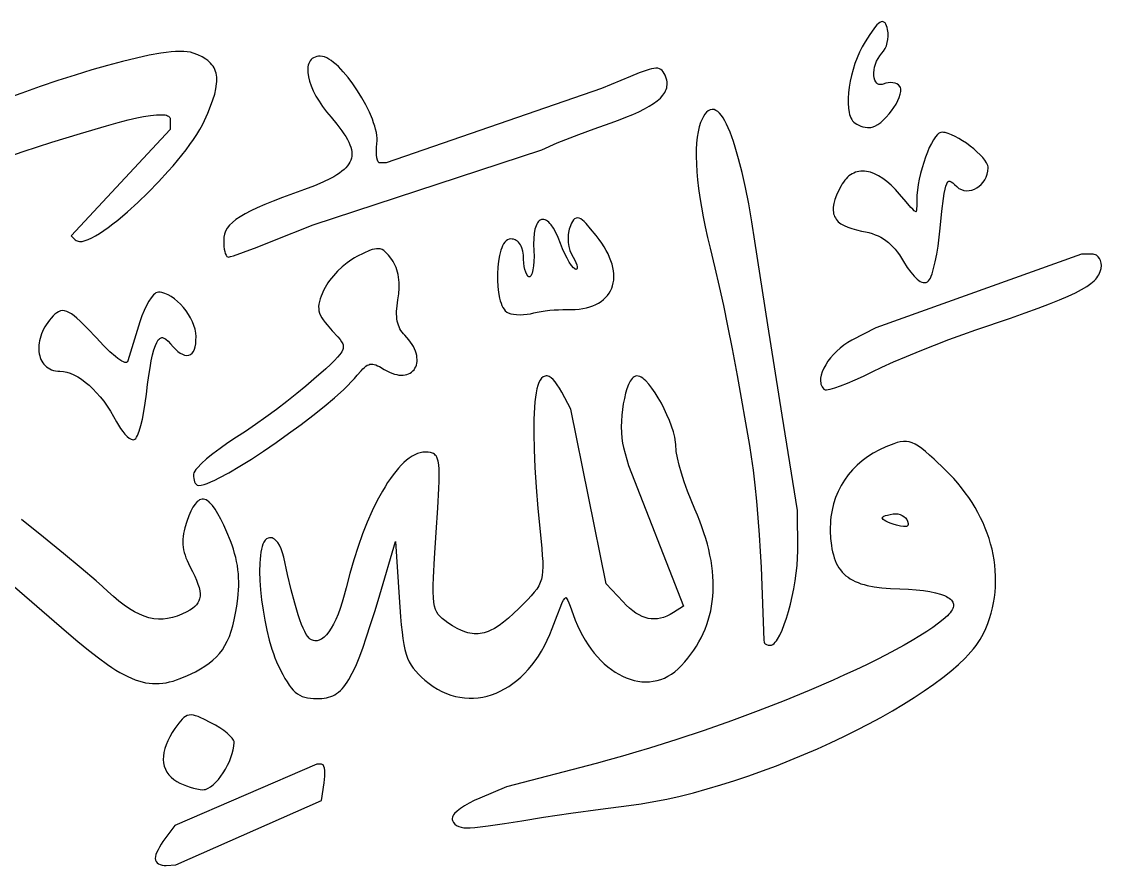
# Model space of a CAD drawing. Extents: x -592 to 638, y 287 to 852.
# Drawn here: x -154.2 to -79.1, y 401.6 to 460.3 of the extents above; entities that cross this region are included whole.
import ezdxf

# ---------------------------------------------------------------- set-up
doc = ezdxf.new("R2010")
doc.units = 0
doc.layers.add('COUCHE_1', color=18, linetype='CONTINUOUS')

msp = doc.modelspace()

# ---------------------------------------------------------------- linework, layer by layer
at = {"layer": 'COUCHE_1'}
for points in [[(-94.557, 460.217), (-94.651, 460.145), (-94.749, 460.049), (-94.855, 459.925), (-94.972, 459.774), (-95.24, 459.388), (-95.566, 458.879), (-95.77, 458.528), (-95.956, 458.154), (-96.125, 457.762), (-96.276, 457.358), (-96.407, 456.947), (-96.519, 456.533), (-96.61, 456.121), (-96.68, 455.715), (-96.728, 455.322), (-96.754, 454.945), (-96.756, 454.59), (-96.733, 454.259), (-96.685, 453.961), (-96.65, 453.822), (-96.609, 453.694), (-96.56, 453.575), (-96.503, 453.466), (-96.437, 453.368), (-96.362, 453.282), (-96.266, 453.201), (-96.15, 453.129), (-96.019, 453.065), (-95.876, 453.009), (-95.725, 452.964), (-95.57, 452.93), (-95.415, 452.908), (-95.261, 452.9), (-95.169, 452.907), (-95.073, 452.928), (-94.884, 453.002), (-94.688, 453.116), (-94.489, 453.262), (-94.291, 453.437), (-94.096, 453.633), (-93.907, 453.847), (-93.729, 454.073), (-93.565, 454.307), (-93.418, 454.542), (-93.293, 454.776), (-93.194, 455.002), (-93.124, 455.217), (-93.089, 455.415), (-93.086, 455.511), (-93.095, 455.601), (-93.117, 455.687), (-93.156, 455.768), (-93.242, 455.867), (-93.357, 455.942), (-93.492, 455.992), (-93.641, 456.021), (-93.801, 456.029), (-93.969, 456.016), (-94.141, 455.982), (-94.308, 455.929), (-94.388, 455.904), (-94.456, 455.891), (-94.517, 455.888), (-94.573, 455.893), (-94.624, 455.906), (-94.671, 455.926), (-94.715, 455.954), (-94.754, 455.988), (-94.83, 456.085), (-94.89, 456.208), (-94.933, 456.357), (-94.959, 456.528), (-94.964, 456.714), (-94.949, 456.911), (-94.913, 457.115), (-94.855, 457.32), (-94.775, 457.522), (-94.674, 457.716), (-94.551, 457.899), (-94.4, 458.071), (-94.282, 458.215), (-94.178, 458.394), (-94.095, 458.594), (-94.032, 458.811), (-93.991, 459.037), (-93.972, 459.268), (-93.978, 459.497), (-94.011, 459.717), (-94.046, 459.864), (-94.085, 459.988), (-94.13, 460.093), (-94.187, 460.18), (-94.263, 460.246), (-94.36, 460.277), (-94.462, 460.264)], [(-133.715, 457.841), (-133.827, 457.807), (-133.928, 457.76), (-134.02, 457.7), (-134.1, 457.628), (-134.168, 457.545), (-134.225, 457.451), (-134.27, 457.349), (-134.303, 457.239), (-134.326, 457.122), (-134.339, 456.998), (-134.341, 456.867), (-134.334, 456.729), (-134.291, 456.44), (-134.212, 456.128), (-134.098, 455.799), (-133.949, 455.455), (-133.766, 455.098), (-133.551, 454.732), (-133.302, 454.361), (-133.023, 453.987), (-132.713, 453.616), (-132.304, 453.131), (-131.962, 452.683), (-131.817, 452.473), (-131.689, 452.27), (-131.577, 452.075), (-131.483, 451.889), (-131.406, 451.709), (-131.347, 451.537), (-131.304, 451.373), (-131.279, 451.215), (-131.27, 451.063), (-131.278, 450.917), (-131.302, 450.775), (-131.343, 450.638), (-131.401, 450.503), (-131.477, 450.371), (-131.57, 450.24), (-131.683, 450.111), (-131.814, 449.984), (-131.964, 449.857), (-132.134, 449.731), (-132.323, 449.606), (-132.532, 449.481), (-132.761, 449.357), (-133.279, 449.107), (-133.876, 448.856), (-134.555, 448.6), (-136.086, 448.034), (-136.741, 447.779), (-137.326, 447.539), (-137.845, 447.313), (-138.302, 447.099), (-138.699, 446.893), (-139.042, 446.693), (-139.333, 446.497), (-139.575, 446.303), (-139.774, 446.107), (-139.93, 445.906), (-140.046, 445.7), (-140.125, 445.486), (-140.169, 445.265), (-140.183, 445.038), (-140.177, 444.822), (-140.163, 444.622), (-140.139, 444.439), (-140.108, 444.277), (-140.069, 444.14), (-140.02, 444.026), (-139.956, 443.942), (-139.901, 443.907), (-139.837, 443.893), (-139.706, 443.921), (-139.49, 443.988), (-138.807, 444.229), (-137.862, 444.584), (-136.755, 445.017), (-133.957, 446.131), (-118.063, 451.361), (-117, 451.829), (-116.382, 452.082), (-115.478, 452.428), (-114.409, 452.821), (-113.298, 453.215), (-112.73, 453.418), (-112.208, 453.617), (-111.733, 453.813), (-111.304, 454.005), (-110.92, 454.196), (-110.579, 454.385), (-110.281, 454.574), (-110.024, 454.764), (-109.809, 454.956), (-109.634, 455.151), (-109.5, 455.35), (-109.447, 455.454), (-109.404, 455.557), (-109.373, 455.662), (-109.351, 455.768), (-109.34, 455.875), (-109.339, 455.983), (-109.349, 456.092), (-109.368, 456.203), (-109.433, 456.419), (-109.489, 456.555), (-109.546, 456.674), (-109.61, 456.779), (-109.684, 456.869), (-109.772, 456.942), (-109.874, 456.995), (-109.99, 457.025), (-110.118, 457.034), (-110.26, 457.023), (-110.418, 456.994), (-110.596, 456.947), (-110.798, 456.883), (-111.281, 456.704), (-111.89, 456.454), (-113.897, 455.614), (-128.889, 450.452), (-129.345, 450.452), (-129.37, 450.456), (-129.389, 450.465), (-129.412, 450.486), (-129.437, 450.518), (-129.49, 450.635), (-129.532, 450.798), (-129.558, 451.003), (-129.566, 451.242), (-129.555, 451.508), (-129.522, 451.799), (-129.507, 451.969), (-129.51, 452.156), (-129.529, 452.355), (-129.564, 452.563), (-129.613, 452.781), (-129.676, 453.007), (-129.752, 453.241), (-129.84, 453.481), (-130.047, 453.972), (-130.293, 454.474), (-130.57, 454.976), (-130.872, 455.469), (-131.192, 455.941), (-131.525, 456.385), (-131.863, 456.788), (-132.034, 456.973), (-132.203, 457.143), (-132.37, 457.299), (-132.536, 457.439), (-132.699, 457.562), (-132.859, 457.666), (-133.015, 457.751), (-133.169, 457.814), (-133.319, 457.854), (-133.462, 457.868), (-133.594, 457.861)], [(-102.526, 416.983), (-102.432, 416.926), (-102.314, 416.891), (-102.176, 416.878), (-102.081, 416.894), (-101.989, 416.938), (-101.902, 417.003), (-101.82, 417.086), (-101.739, 417.187), (-101.659, 417.306), (-101.501, 417.588), (-101.345, 417.929), (-101.192, 418.323), (-101.043, 418.76), (-100.901, 419.235), (-100.768, 419.739), (-100.645, 420.265), (-100.536, 420.806), (-100.441, 421.352), (-100.364, 421.898), (-100.307, 422.435), (-100.271, 422.955), (-100.26, 423.45), (-100.267, 426.257), (-101.332, 432.886), (-102.329, 439.175), (-103.231, 444.997), (-103.447, 446.339), (-103.669, 447.585), (-103.897, 448.732), (-104.13, 449.776), (-104.367, 450.716), (-104.605, 451.547), (-104.725, 451.922), (-104.846, 452.269), (-104.966, 452.588), (-105.086, 452.879), (-105.206, 453.141), (-105.327, 453.374), (-105.447, 453.578), (-105.568, 453.753), (-105.69, 453.899), (-105.815, 454.015), (-105.943, 454.101), (-106.077, 454.154), (-106.215, 454.169), (-106.351, 454.142), (-106.479, 454.077), (-106.599, 453.978), (-106.71, 453.846), (-106.815, 453.683), (-106.915, 453.487), (-107.012, 453.257), (-107.112, 452.951), (-107.192, 452.607), (-107.253, 452.228), (-107.294, 451.815), (-107.316, 451.368), (-107.32, 450.888), (-107.305, 450.376), (-107.271, 449.833), (-107.219, 449.26), (-107.148, 448.659), (-107.059, 448.029), (-106.952, 447.373), (-106.827, 446.691), (-106.684, 445.984), (-106.523, 445.254), (-106.344, 444.501), (-106.016, 443.14), (-105.716, 441.842), (-105.429, 440.525), (-105.138, 439.107), (-104.827, 437.505), (-104.48, 435.639), (-103.612, 430.785), (-103.488, 430.001), (-103.365, 429.07), (-103.244, 428.025), (-103.131, 426.902), (-103.028, 425.735), (-102.938, 424.56), (-102.865, 423.41), (-102.812, 422.321), (-102.607, 417.235), (-102.587, 417.087), (-102.568, 417.035)], [(-87.119, 450.438), (-87.239, 450.623), (-87.394, 450.817), (-87.579, 451.016), (-87.79, 451.218), (-88.021, 451.42), (-88.268, 451.617), (-88.525, 451.806), (-88.787, 451.982), (-89.051, 452.143), (-89.31, 452.284), (-89.56, 452.402), (-89.797, 452.492), (-90.015, 452.549), (-90.12, 452.565), (-90.222, 452.571), (-90.303, 452.56), (-90.384, 452.527), (-90.461, 452.478), (-90.537, 452.414), (-90.68, 452.253), (-90.823, 452.044), (-90.965, 451.792), (-91.106, 451.504), (-91.242, 451.185), (-91.374, 450.839), (-91.497, 450.474), (-91.612, 450.095), (-91.714, 449.708), (-91.803, 449.318), (-91.876, 448.931), (-91.931, 448.554), (-91.965, 448.191), (-91.977, 447.85), (-91.981, 447.434), (-91.987, 447.276), (-92, 447.154), (-92.017, 447.071), (-92.033, 447.038), (-92.076, 447.058), (-92.154, 447.116), (-92.259, 447.213), (-92.388, 447.347), (-92.724, 447.727), (-93.173, 448.258), (-93.469, 448.591), (-93.765, 448.887), (-94.059, 449.145), (-94.35, 449.364), (-94.638, 449.545), (-94.922, 449.687), (-95.2, 449.789), (-95.339, 449.826), (-95.474, 449.852), (-95.608, 449.867), (-95.74, 449.873), (-95.87, 449.868), (-95.998, 449.852), (-96.122, 449.825), (-96.244, 449.788), (-96.362, 449.74), (-96.477, 449.682), (-96.588, 449.613), (-96.695, 449.534), (-96.798, 449.444), (-96.896, 449.344), (-96.99, 449.234), (-97.08, 449.114), (-97.164, 448.985), (-97.244, 448.845), (-97.416, 448.506), (-97.557, 448.19), (-97.666, 447.896), (-97.741, 447.622), (-97.783, 447.367), (-97.789, 447.132), (-97.779, 447.017), (-97.759, 446.909), (-97.729, 446.805), (-97.69, 446.705), (-97.64, 446.61), (-97.582, 446.52), (-97.513, 446.435), (-97.434, 446.353), (-97.254, 446.209), (-97.037, 446.08), (-96.784, 445.967), (-96.496, 445.868), (-96.171, 445.781), (-95.811, 445.705), (-95.554, 445.652), (-95.313, 445.592), (-95.087, 445.524), (-94.873, 445.447), (-94.671, 445.361), (-94.479, 445.265), (-94.297, 445.159), (-94.123, 445.041), (-93.955, 444.91), (-93.794, 444.766), (-93.638, 444.608), (-93.485, 444.435), (-93.335, 444.246), (-93.187, 444.04), (-93.039, 443.817), (-92.89, 443.574), (-92.64, 443.172), (-92.398, 442.831), (-92.168, 442.556), (-92.055, 442.441), (-91.947, 442.343), (-91.841, 442.262), (-91.737, 442.197), (-91.634, 442.15), (-91.531, 442.123), (-91.43, 442.116), (-91.331, 442.133), (-91.24, 442.175), (-91.159, 442.241), (-91.094, 442.323), (-91.034, 442.431), (-90.976, 442.563), (-90.918, 442.72), (-90.804, 443.098), (-90.694, 443.557), (-90.59, 444.083), (-90.494, 444.66), (-90.411, 445.274), (-90.344, 445.911), (-90.23, 447.081), (-90.124, 447.973), (-90.07, 448.319), (-90.015, 448.605), (-89.957, 448.83), (-89.896, 448.996), (-89.833, 449.108), (-89.807, 449.139), (-89.781, 449.16), (-89.758, 449.172), (-89.736, 449.178), (-89.71, 449.178), (-89.68, 449.173), (-89.589, 449.133), (-89.478, 449.057), (-89.347, 448.946), (-89.193, 448.798), (-89.044, 448.674), (-88.876, 448.583), (-88.7, 448.528), (-88.517, 448.506), (-88.333, 448.515), (-88.151, 448.553), (-87.973, 448.618), (-87.802, 448.707), (-87.64, 448.819), (-87.491, 448.951), (-87.357, 449.103), (-87.24, 449.272), (-87.144, 449.457), (-87.071, 449.657), (-87.025, 449.869), (-87.009, 450.092), (-87.017, 450.175), (-87.04, 450.264)], [(-114.669, 445.863), (-114.983, 446.219), (-115.117, 446.355), (-115.238, 446.462), (-115.351, 446.542), (-115.46, 446.595), (-115.57, 446.618), (-115.679, 446.602), (-115.774, 446.55), (-115.853, 446.471), (-115.922, 446.371), (-115.987, 446.25), (-116.116, 445.947), (-116.155, 445.833), (-116.187, 445.71), (-116.225, 445.455), (-116.235, 445.183), (-116.216, 444.905), (-116.171, 444.627), (-116.099, 444.357), (-116.002, 444.103), (-115.882, 443.876), (-115.769, 443.68), (-115.686, 443.503), (-115.632, 443.346), (-115.605, 443.215), (-115.603, 443.115), (-115.609, 443.085), (-115.618, 443.064), (-115.627, 443.052), (-115.637, 443.044), (-115.652, 443.039), (-115.673, 443.036), (-115.7, 443.041), (-115.74, 443.06), (-115.792, 443.097), (-115.851, 443.152), (-115.991, 443.316), (-116.143, 443.536), (-116.3, 443.806), (-116.458, 444.117), (-116.612, 444.462), (-116.756, 444.834), (-116.918, 445.246), (-117.082, 445.601), (-117.246, 445.897), (-117.409, 446.133), (-117.492, 446.232), (-117.574, 446.315), (-117.657, 446.385), (-117.74, 446.44), (-117.825, 446.48), (-117.911, 446.504), (-117.998, 446.51), (-118.084, 446.496), (-118.164, 446.464), (-118.237, 446.414), (-118.303, 446.349), (-118.361, 446.271), (-118.413, 446.181), (-118.459, 446.076), (-118.534, 445.833), (-118.588, 445.535), (-118.619, 445.186), (-118.628, 444.784), (-118.612, 444.331), (-118.599, 443.947), (-118.607, 443.591), (-118.634, 443.27), (-118.679, 442.993), (-118.738, 442.767), (-118.771, 442.679), (-118.806, 442.608), (-118.84, 442.556), (-118.871, 442.524), (-118.894, 442.511), (-118.912, 442.507), (-118.936, 442.51), (-118.966, 442.522), (-118.999, 442.544), (-119.033, 442.576), (-119.109, 442.683), (-119.179, 442.831), (-119.238, 443.017), (-119.284, 443.232), (-119.313, 443.472), (-119.323, 443.734), (-119.337, 444.034), (-119.38, 444.307), (-119.45, 444.545), (-119.496, 444.654), (-119.549, 444.753), (-119.609, 444.842), (-119.677, 444.922), (-119.751, 444.991), (-119.833, 445.049), (-119.921, 445.095), (-120.015, 445.128), (-120.114, 445.148), (-120.222, 445.155), (-120.338, 445.139), (-120.448, 445.09), (-120.546, 445.016), (-120.634, 444.921), (-120.712, 444.807), (-120.782, 444.677), (-120.845, 444.53), (-120.903, 444.369), (-120.997, 444.011), (-121.068, 443.611), (-121.116, 443.182), (-121.14, 442.736), (-121.14, 442.286), (-121.116, 441.842), (-121.067, 441.418), (-120.992, 441.027), (-120.945, 440.845), (-120.891, 440.677), (-120.83, 440.522), (-120.761, 440.382), (-120.684, 440.258), (-120.597, 440.151), (-120.499, 440.065), (-120.391, 440.004), (-120.221, 439.948), (-120.024, 439.91), (-119.806, 439.888), (-119.571, 439.881), (-119.327, 439.889), (-119.08, 439.911), (-118.836, 439.949), (-118.606, 440.001), (-118.37, 440.056), (-118.103, 440.105), (-117.813, 440.149), (-117.508, 440.185), (-117.199, 440.213), (-116.895, 440.231), (-116.606, 440.239), (-116.339, 440.236), (-116.037, 440.232), (-115.747, 440.243), (-115.47, 440.267), (-115.207, 440.306), (-114.958, 440.357), (-114.723, 440.422), (-114.502, 440.499), (-114.295, 440.589), (-114.103, 440.691), (-113.927, 440.805), (-113.765, 440.93), (-113.619, 441.067), (-113.489, 441.215), (-113.375, 441.372), (-113.278, 441.54), (-113.197, 441.716), (-113.134, 441.901), (-113.087, 442.094), (-113.058, 442.295), (-113.046, 442.502), (-113.052, 442.716), (-113.075, 442.936), (-113.115, 443.161), (-113.173, 443.392), (-113.248, 443.628), (-113.341, 443.867), (-113.452, 444.112), (-113.58, 444.359), (-113.727, 444.611), (-113.891, 444.865), (-114.074, 445.122), (-114.274, 445.382)], [(-142.238, 428.371), (-142.203, 428.26), (-142.156, 428.164), (-142.096, 428.084), (-142.016, 428.024), (-141.922, 428.002), (-141.747, 428.02), (-141.551, 428.068), (-141.326, 428.144), (-141.073, 428.246), (-140.794, 428.373), (-140.489, 428.524), (-139.814, 428.889), (-139.064, 429.33), (-138.257, 429.834), (-137.409, 430.39), (-136.539, 430.984), (-135.664, 431.605), (-134.802, 432.24), (-133.971, 432.877), (-133.188, 433.503), (-132.471, 434.107), (-131.838, 434.676), (-131.558, 434.944), (-131.305, 435.199), (-131.082, 435.439), (-130.892, 435.662), (-130.622, 435.981), (-130.503, 436.106), (-130.393, 436.211), (-130.289, 436.294), (-130.192, 436.358), (-130.099, 436.403), (-130.008, 436.431), (-129.917, 436.443), (-129.82, 436.44), (-129.716, 436.421), (-129.601, 436.386), (-129.475, 436.334), (-129.336, 436.265), (-129.01, 436.077), (-128.829, 435.972), (-128.651, 435.883), (-128.477, 435.81), (-128.31, 435.753), (-128.148, 435.712), (-127.993, 435.685), (-127.844, 435.673), (-127.701, 435.675), (-127.566, 435.691), (-127.439, 435.721), (-127.321, 435.763), (-127.211, 435.819), (-127.111, 435.886), (-127.022, 435.965), (-126.943, 436.055), (-126.877, 436.154), (-126.822, 436.262), (-126.78, 436.378), (-126.75, 436.501), (-126.733, 436.63), (-126.729, 436.765), (-126.738, 436.904), (-126.76, 437.048), (-126.795, 437.196), (-126.844, 437.348), (-126.907, 437.501), (-126.984, 437.658), (-127.075, 437.816), (-127.181, 437.975), (-127.302, 438.135), (-127.438, 438.294), (-127.587, 438.452), (-127.686, 438.558), (-127.774, 438.667), (-127.852, 438.781), (-127.921, 438.9), (-127.981, 439.026), (-128.033, 439.157), (-128.075, 439.296), (-128.109, 439.442), (-128.134, 439.596), (-128.15, 439.758), (-128.157, 439.929), (-128.156, 440.107), (-128.127, 440.495), (-128.061, 440.923), (-128.001, 441.334), (-127.973, 441.736), (-127.978, 442.122), (-128.016, 442.489), (-128.047, 442.667), (-128.086, 442.838), (-128.133, 443.002), (-128.188, 443.16), (-128.252, 443.311), (-128.323, 443.455), (-128.402, 443.591), (-128.489, 443.719), (-128.726, 444.026), (-128.836, 444.15), (-128.944, 444.256), (-129.054, 444.342), (-129.17, 444.408), (-129.292, 444.453), (-129.422, 444.474), (-129.559, 444.473), (-129.704, 444.451), (-129.861, 444.408), (-130.033, 444.347), (-130.431, 444.17), (-130.927, 443.921), (-131.095, 443.828), (-131.266, 443.722), (-131.606, 443.481), (-131.94, 443.204), (-132.26, 442.903), (-132.555, 442.585), (-132.816, 442.26), (-132.933, 442.096), (-133.037, 441.934), (-133.129, 441.775), (-133.206, 441.619), (-133.395, 441.177), (-133.466, 440.981), (-133.521, 440.798), (-133.558, 440.625), (-133.577, 440.459), (-133.576, 440.298), (-133.555, 440.141), (-133.512, 439.985), (-133.449, 439.83), (-133.365, 439.674), (-133.261, 439.513), (-133.136, 439.344), (-132.989, 439.165), (-132.631, 438.766), (-132.236, 438.332), (-132.09, 438.153), (-131.98, 437.993), (-131.905, 437.846), (-131.883, 437.78), (-131.87, 437.715), (-131.864, 437.651), (-131.867, 437.586), (-131.879, 437.519), (-131.9, 437.451), (-131.976, 437.294), (-132.096, 437.117), (-132.266, 436.916), (-132.487, 436.686), (-132.76, 436.423), (-133.086, 436.123), (-133.908, 435.392), (-134.468, 434.912), (-135.105, 434.391), (-135.797, 433.847), (-136.521, 433.295), (-137.256, 432.753), (-137.979, 432.237), (-138.668, 431.765), (-139.301, 431.351), (-139.887, 430.967), (-140.435, 430.581), (-140.933, 430.205), (-141.37, 429.849), (-141.734, 429.522), (-142.012, 429.234), (-142.118, 429.105), (-142.198, 428.987), (-142.253, 428.876), (-142.276, 428.776), (-142.275, 428.627), (-142.262, 428.494)], [(-98.26, 434.656), (-98.147, 434.668), (-98.013, 434.695), (-97.685, 434.788), (-97.275, 434.931), (-96.797, 435.119), (-96.263, 435.347), (-95.686, 435.611), (-95.081, 435.904), (-94.397, 436.231), (-93.592, 436.592), (-92.695, 436.977), (-91.736, 437.372), (-90.744, 437.767), (-89.75, 438.148), (-88.783, 438.504), (-87.872, 438.823), (-85.462, 439.651), (-84.445, 440.011), (-83.543, 440.339), (-82.75, 440.639), (-82.058, 440.914), (-81.46, 441.168), (-80.949, 441.404), (-80.518, 441.626), (-80.16, 441.838), (-79.866, 442.044), (-79.633, 442.246), (-79.535, 442.349), (-79.45, 442.453), (-79.376, 442.557), (-79.313, 442.665), (-79.219, 442.88), (-79.159, 443.106), (-79.137, 443.297), (-79.148, 443.478), (-79.189, 443.644), (-79.259, 443.793), (-79.358, 443.918), (-79.48, 444.012), (-79.555, 444.048), (-79.631, 444.074), (-79.711, 444.09), (-79.792, 444.095), (-80.523, 444.095), (-94.831, 438.964), (-96.493, 438.099), (-96.777, 437.937), (-97.049, 437.754), (-97.307, 437.553), (-97.548, 437.338), (-97.771, 437.112), (-97.973, 436.878), (-98.154, 436.638), (-98.311, 436.396), (-98.443, 436.155), (-98.547, 435.917), (-98.622, 435.685), (-98.664, 435.461), (-98.672, 435.25), (-98.662, 435.146), (-98.641, 435.048), (-98.61, 434.954), (-98.568, 434.866), (-98.514, 434.784), (-98.439, 434.698), (-98.359, 434.661)], [(-144.495, 441.425), (-144.608, 441.441), (-144.724, 441.447), (-144.81, 441.433), (-144.897, 441.393), (-144.98, 441.335), (-145.064, 441.259), (-145.227, 441.066), (-145.393, 440.815), (-145.558, 440.514), (-145.718, 440.171), (-145.868, 439.793), (-146.004, 439.391), (-146.85, 436.672), (-146.879, 436.609), (-146.908, 436.576), (-146.942, 436.558), (-146.991, 436.552), (-147.062, 436.561), (-147.156, 436.593), (-147.27, 436.649), (-147.402, 436.729), (-147.55, 436.834), (-147.715, 436.964), (-148.094, 437.299), (-148.535, 437.731), (-149.04, 438.263), (-149.664, 438.927), (-150.174, 439.437), (-150.393, 439.639), (-150.592, 439.805), (-150.774, 439.939), (-150.943, 440.042), (-151.101, 440.114), (-151.253, 440.155), (-151.399, 440.165), (-151.539, 440.142), (-151.672, 440.09), (-151.798, 440.014), (-151.921, 439.915), (-152.044, 439.796), (-152.18, 439.648), (-152.306, 439.497), (-152.422, 439.344), (-152.528, 439.187), (-152.623, 439.029), (-152.709, 438.87), (-152.785, 438.709), (-152.852, 438.547), (-152.954, 438.229), (-152.992, 438.069), (-153.019, 437.912), (-153.037, 437.756), (-153.045, 437.604), (-153.043, 437.455), (-153.032, 437.309), (-153.011, 437.167), (-152.981, 437.03), (-152.941, 436.899), (-152.891, 436.773), (-152.832, 436.653), (-152.763, 436.541), (-152.684, 436.436), (-152.595, 436.339), (-152.497, 436.252), (-152.39, 436.175), (-152.273, 436.108), (-152.148, 436.052), (-152.014, 436.007), (-151.872, 435.975), (-151.722, 435.956), (-151.57, 435.949), (-151.335, 435.933), (-151.096, 435.884), (-150.849, 435.804), (-150.596, 435.694), (-150.337, 435.554), (-150.076, 435.386), (-149.812, 435.191), (-149.549, 434.97), (-149.288, 434.724), (-149.03, 434.455), (-148.777, 434.164), (-148.53, 433.853), (-148.291, 433.522), (-148.061, 433.174), (-147.842, 432.808), (-147.634, 432.425), (-147.5, 432.183), (-147.354, 431.954), (-147.204, 431.747), (-147.052, 431.564), (-146.902, 431.412), (-146.756, 431.293), (-146.618, 431.214), (-146.545, 431.19), (-146.463, 431.18), (-146.372, 431.209), (-146.297, 431.278), (-146.235, 431.369), (-146.175, 431.483), (-146.061, 431.777), (-145.947, 432.161), (-145.837, 432.621), (-145.733, 433.148), (-145.638, 433.729), (-145.557, 434.349), (-145.474, 435.031), (-145.389, 435.643), (-145.304, 436.189), (-145.216, 436.669), (-145.125, 437.086), (-145.031, 437.438), (-144.933, 437.728), (-144.832, 437.958), (-144.782, 438.047), (-144.731, 438.122), (-144.68, 438.182), (-144.631, 438.226), (-144.584, 438.258), (-144.538, 438.277), (-144.492, 438.287), (-144.444, 438.287), (-144.392, 438.277), (-144.334, 438.256), (-144.271, 438.223), (-144.204, 438.178), (-144.053, 438.046), (-143.886, 437.862), (-143.706, 437.655), (-143.531, 437.477), (-143.363, 437.329), (-143.202, 437.212), (-143.047, 437.125), (-142.898, 437.069), (-142.753, 437.047), (-142.614, 437.063), (-142.488, 437.117), (-142.38, 437.208), (-142.292, 437.33), (-142.222, 437.479), (-142.169, 437.655), (-142.131, 437.859), (-142.109, 438.091), (-142.101, 438.353), (-142.119, 438.605), (-142.169, 438.865), (-142.249, 439.128), (-142.355, 439.391), (-142.484, 439.652), (-142.634, 439.906), (-142.803, 440.152), (-142.986, 440.385), (-143.183, 440.604), (-143.39, 440.805), (-143.605, 440.985), (-143.825, 441.14), (-144.048, 441.268), (-144.273, 441.364)], [(-137.092, 424.339), (-137.205, 424.278), (-137.302, 424.183), (-137.384, 424.061), (-137.453, 423.915), (-137.511, 423.747), (-137.56, 423.557), (-137.6, 423.346), (-137.632, 423.115), (-137.656, 422.866), (-137.673, 422.599), (-137.683, 422.022), (-137.664, 421.394), (-137.618, 420.727), (-137.546, 420.034), (-137.448, 419.326), (-137.326, 418.618), (-137.181, 417.919), (-137.013, 417.244), (-136.825, 416.605), (-136.723, 416.301), (-136.616, 416.012), (-136.504, 415.737), (-136.387, 415.479), (-136.068, 414.839), (-135.919, 414.567), (-135.775, 414.324), (-135.633, 414.109), (-135.492, 413.921), (-135.349, 413.757), (-135.201, 413.616), (-135.048, 413.497), (-134.887, 413.399), (-134.717, 413.321), (-134.538, 413.262), (-134.347, 413.219), (-134.144, 413.191), (-133.926, 413.175), (-133.691, 413.171), (-133.355, 413.184), (-133.193, 413.202), (-133.038, 413.229), (-132.887, 413.265), (-132.741, 413.312), (-132.599, 413.37), (-132.461, 413.44), (-132.326, 413.522), (-132.196, 413.618), (-132.069, 413.727), (-131.945, 413.851), (-131.824, 413.989), (-131.704, 414.143), (-131.587, 414.313), (-131.469, 414.5), (-131.237, 414.926), (-131.002, 415.429), (-130.76, 416.014), (-130.509, 416.688), (-130.244, 417.457), (-129.961, 418.327), (-129.658, 419.304), (-129.329, 420.393), (-128.227, 424.096), (-127.975, 420.217), (-127.879, 418.866), (-127.83, 418.297), (-127.777, 417.79), (-127.719, 417.34), (-127.654, 416.941), (-127.58, 416.586), (-127.494, 416.269), (-127.395, 415.985), (-127.281, 415.729), (-127.149, 415.493), (-127, 415.275), (-126.83, 415.067), (-126.64, 414.865), (-126.427, 414.663), (-126.189, 414.453), (-125.9, 414.219), (-125.605, 414.009), (-125.304, 413.824), (-124.999, 413.664), (-124.691, 413.527), (-124.38, 413.414), (-124.066, 413.325), (-123.75, 413.259), (-123.433, 413.217), (-123.116, 413.198), (-122.8, 413.201), (-122.484, 413.227), (-122.17, 413.276), (-121.858, 413.346), (-121.549, 413.438), (-121.243, 413.551), (-120.942, 413.685), (-120.646, 413.841), (-120.355, 414.016), (-120.07, 414.212), (-119.792, 414.428), (-119.521, 414.664), (-119.258, 414.919), (-119.003, 415.193), (-118.758, 415.486), (-118.522, 415.797), (-118.296, 416.127), (-118.081, 416.475), (-117.878, 416.841), (-117.686, 417.224), (-117.507, 417.625), (-117.342, 418.042), (-117, 418.951), (-116.737, 419.61), (-116.63, 419.846), (-116.537, 420.023), (-116.457, 420.139), (-116.427, 420.17), (-116.404, 420.188), (-116.392, 420.193), (-116.388, 420.193), (-116.382, 420.192), (-116.371, 420.185), (-116.314, 420.121), (-116.246, 420.002), (-116.168, 419.83), (-116.082, 419.608), (-115.875, 419.025), (-115.731, 418.636), (-115.573, 418.261), (-115.405, 417.9), (-115.225, 417.555), (-115.035, 417.226), (-114.835, 416.912), (-114.627, 416.615), (-114.409, 416.334), (-114.184, 416.07), (-113.952, 415.824), (-113.714, 415.595), (-113.469, 415.383), (-113.219, 415.19), (-112.965, 415.016), (-112.706, 414.86), (-112.444, 414.724), (-112.18, 414.607), (-111.913, 414.51), (-111.645, 414.434), (-111.376, 414.378), (-111.106, 414.343), (-110.838, 414.33), (-110.571, 414.339), (-110.306, 414.37), (-110.043, 414.424), (-109.785, 414.5), (-109.531, 414.6), (-109.282, 414.723), (-109.039, 414.87), (-108.803, 415.04), (-108.574, 415.235), (-108.354, 415.453), (-108.116, 415.717), (-107.892, 415.985), (-107.681, 416.258), (-107.484, 416.537), (-107.3, 416.82), (-107.129, 417.109), (-106.972, 417.403), (-106.829, 417.701), (-106.698, 418.005), (-106.582, 418.314), (-106.478, 418.628), (-106.389, 418.946), (-106.312, 419.27), (-106.249, 419.599), (-106.2, 419.932), (-106.164, 420.271), (-106.142, 420.614), (-106.133, 420.962), (-106.137, 421.315), (-106.155, 421.673), (-106.186, 422.035), (-106.231, 422.403), (-106.289, 422.775), (-106.361, 423.152), (-106.445, 423.533), (-106.544, 423.92), (-106.655, 424.311), (-106.78, 424.708), (-106.918, 425.109), (-107.07, 425.514), (-107.235, 425.925), (-107.412, 426.339), (-107.678, 426.967), (-107.925, 427.607), (-108.149, 428.241), (-108.344, 428.852), (-108.506, 429.421), (-108.627, 429.929), (-108.704, 430.359), (-108.724, 430.536), (-108.731, 430.689), (-108.736, 430.84), (-108.752, 431.004), (-108.812, 431.351), (-108.906, 431.724), (-109.03, 432.115), (-109.18, 432.518), (-109.351, 432.924), (-109.54, 433.328), (-109.743, 433.72), (-109.956, 434.096), (-110.174, 434.446), (-110.395, 434.764), (-110.615, 435.043), (-110.829, 435.274), (-110.935, 435.372), (-111.039, 435.455), (-111.141, 435.523), (-111.242, 435.574), (-111.344, 435.608), (-111.447, 435.62), (-111.539, 435.607), (-111.625, 435.569), (-111.704, 435.512), (-111.776, 435.439), (-111.843, 435.353), (-111.908, 435.251), (-112.025, 435.015), (-112.133, 434.733), (-112.23, 434.411), (-112.316, 434.058), (-112.389, 433.681), (-112.449, 433.285), (-112.494, 432.88), (-112.522, 432.471), (-112.534, 432.067), (-112.526, 431.674), (-112.499, 431.301), (-112.449, 430.953), (-112.377, 430.64), (-112.018, 429.395), (-108.214, 419.594), (-108.909, 419.154), (-109.14, 419.019), (-109.366, 418.908), (-109.587, 418.822), (-109.805, 418.76), (-110.019, 418.721), (-110.232, 418.707), (-110.443, 418.715), (-110.654, 418.748), (-110.866, 418.805), (-111.078, 418.886), (-111.293, 418.991), (-111.51, 419.122), (-111.73, 419.278), (-111.952, 419.46), (-112.179, 419.668), (-112.41, 419.903), (-113.579, 421.147), (-116.049, 433.317), (-116.672, 434.481), (-116.83, 434.761), (-116.982, 435.002), (-117.129, 435.203), (-117.271, 435.365), (-117.41, 435.489), (-117.547, 435.573), (-117.62, 435.601), (-117.692, 435.618), (-117.763, 435.621), (-117.834, 435.613), (-117.902, 435.591), (-117.969, 435.555), (-118.078, 435.46), (-118.175, 435.326), (-118.259, 435.159), (-118.332, 434.957), (-118.396, 434.722), (-118.453, 434.452), (-118.501, 434.147), (-118.541, 433.808), (-118.573, 433.435), (-118.598, 433.027), (-118.614, 432.586), (-118.623, 431.604), (-118.6, 430.491), (-118.545, 429.25), (-118.457, 427.884), (-118.335, 426.397), (-118.18, 424.791), (-118.062, 423.61), (-118.022, 423.127), (-117.996, 422.705), (-117.989, 422.336), (-118, 422.013), (-118.032, 421.728), (-118.087, 421.473), (-118.167, 421.238), (-118.274, 421.015), (-118.411, 420.793), (-118.581, 420.566), (-118.788, 420.324), (-119.032, 420.062), (-119.644, 419.442), (-120.018, 419.08), (-120.372, 418.76), (-120.71, 418.483), (-121.033, 418.248), (-121.342, 418.054), (-121.642, 417.9), (-121.787, 417.839), (-121.931, 417.788), (-122.073, 417.745), (-122.214, 417.713), (-122.354, 417.69), (-122.493, 417.676), (-122.633, 417.671), (-122.772, 417.676), (-122.912, 417.69), (-123.054, 417.713), (-123.196, 417.745), (-123.34, 417.786), (-123.636, 417.897), (-123.942, 418.044), (-124.26, 418.228), (-124.593, 418.448), (-124.799, 418.596), (-124.978, 418.736), (-125.129, 418.874), (-125.255, 419.019), (-125.359, 419.18), (-125.443, 419.368), (-125.509, 419.593), (-125.558, 419.865), (-125.589, 420.192), (-125.604, 420.583), (-125.603, 421.045), (-125.587, 421.586), (-125.516, 422.942), (-125.399, 424.716), (-125.285, 426.449), (-125.214, 427.776), (-125.196, 428.305), (-125.192, 428.753), (-125.202, 429.129), (-125.227, 429.438), (-125.268, 429.691), (-125.328, 429.891), (-125.368, 429.978), (-125.413, 430.053), (-125.465, 430.118), (-125.523, 430.173), (-125.588, 430.218), (-125.659, 430.254), (-125.806, 430.298), (-125.968, 430.317), (-126.149, 430.322), (-126.333, 430.31), (-126.52, 430.273), (-126.708, 430.213), (-126.896, 430.13), (-127.085, 430.026), (-127.274, 429.9), (-127.463, 429.755), (-127.652, 429.589), (-127.841, 429.404), (-128.029, 429.2), (-128.218, 428.978), (-128.405, 428.738), (-128.592, 428.48), (-128.778, 428.206), (-128.963, 427.914), (-129.146, 427.607), (-129.327, 427.284), (-129.507, 426.945), (-129.859, 426.225), (-130.2, 425.449), (-130.528, 424.622), (-130.841, 423.746), (-131.137, 422.826), (-131.413, 421.866), (-131.667, 420.87), (-131.797, 420.359), (-131.934, 419.885), (-132.078, 419.445), (-132.228, 419.042), (-132.382, 418.676), (-132.542, 418.349), (-132.705, 418.061), (-132.87, 417.812), (-133.037, 417.605), (-133.204, 417.44), (-133.371, 417.315), (-133.451, 417.27), (-133.532, 417.234), (-133.612, 417.209), (-133.691, 417.193), (-133.769, 417.187), (-133.847, 417.191), (-133.925, 417.204), (-134.004, 417.227), (-134.084, 417.261), (-134.161, 417.303), (-134.245, 417.372), (-134.336, 417.481), (-134.436, 417.633), (-134.541, 417.827), (-134.651, 418.062), (-134.764, 418.335), (-134.88, 418.646), (-134.998, 418.994), (-135.243, 419.797), (-135.494, 420.735), (-135.749, 421.804), (-136.008, 422.999), (-136.086, 423.31), (-136.184, 423.591), (-136.299, 423.835), (-136.428, 424.038), (-136.499, 424.125), (-136.573, 424.2), (-136.651, 424.262), (-136.733, 424.311), (-136.819, 424.345), (-136.908, 424.363), (-136.999, 424.361)], [(-124.291, 404.826), (-124.285, 404.749), (-124.267, 404.675), (-124.204, 404.55), (-124.106, 404.438), (-123.981, 404.344), (-123.834, 404.268), (-123.669, 404.212), (-123.488, 404.177), (-123.297, 404.165), (-123.049, 404.176), (-122.705, 404.206), (-121.785, 404.315), (-120.654, 404.476), (-119.439, 404.672), (-117.941, 404.912), (-116.038, 405.191), (-113.974, 405.475), (-111.994, 405.729), (-111.138, 405.848), (-110.257, 405.999), (-109.355, 406.178), (-108.435, 406.386), (-107.499, 406.619), (-106.552, 406.878), (-105.596, 407.161), (-104.633, 407.465), (-103.667, 407.79), (-102.7, 408.134), (-101.737, 408.497), (-100.778, 408.875), (-99.829, 409.268), (-98.891, 409.675), (-97.967, 410.094), (-97.061, 410.523), (-96.175, 410.962), (-95.312, 411.408), (-94.476, 411.861), (-93.669, 412.319), (-92.894, 412.78), (-92.155, 413.243), (-91.453, 413.706), (-90.793, 414.169), (-90.177, 414.63), (-89.607, 415.087), (-89.087, 415.54), (-88.621, 415.986), (-88.408, 416.207), (-88.209, 416.426), (-88.025, 416.642), (-87.856, 416.857), (-87.703, 417.069), (-87.565, 417.278), (-87.444, 417.486), (-87.339, 417.69), (-87.182, 418.04), (-87.042, 418.394), (-86.917, 418.751), (-86.809, 419.112), (-86.717, 419.475), (-86.641, 419.841), (-86.581, 420.21), (-86.537, 420.58), (-86.509, 420.951), (-86.496, 421.324), (-86.499, 421.697), (-86.518, 422.071), (-86.552, 422.445), (-86.601, 422.819), (-86.666, 423.192), (-86.745, 423.564), (-86.84, 423.934), (-86.95, 424.303), (-87.075, 424.67), (-87.215, 425.035), (-87.369, 425.397), (-87.538, 425.755), (-87.722, 426.111), (-87.92, 426.463), (-88.133, 426.81), (-88.359, 427.153), (-88.601, 427.492), (-88.856, 427.825), (-89.125, 428.153), (-89.409, 428.475), (-89.706, 428.791), (-90.016, 429.1), (-90.772, 429.82), (-91.089, 430.111), (-91.373, 430.359), (-91.63, 430.567), (-91.865, 430.737), (-92.085, 430.87), (-92.295, 430.968), (-92.5, 431.032), (-92.704, 431.063), (-92.911, 431.062), (-93.123, 431.033), (-93.346, 430.978), (-93.585, 430.901), (-94.134, 430.688), (-94.582, 430.486), (-95.007, 430.257), (-95.407, 430.001), (-95.782, 429.721), (-96.131, 429.416), (-96.452, 429.089), (-96.746, 428.741), (-97.011, 428.372), (-97.246, 427.985), (-97.451, 427.58), (-97.624, 427.158), (-97.765, 426.722), (-97.873, 426.272), (-97.915, 426.041), (-97.948, 425.808), (-97.973, 425.572), (-97.989, 425.334), (-97.996, 425.093), (-97.994, 424.849), (-97.967, 424.312), (-97.914, 423.821), (-97.877, 423.591), (-97.832, 423.372), (-97.78, 423.163), (-97.72, 422.964), (-97.651, 422.775), (-97.573, 422.597), (-97.486, 422.427), (-97.39, 422.267), (-97.284, 422.117), (-97.168, 421.976), (-97.041, 421.844), (-96.905, 421.721), (-96.758, 421.607), (-96.6, 421.502), (-96.432, 421.405), (-96.252, 421.317), (-96.062, 421.237), (-95.86, 421.164), (-95.647, 421.099), (-95.421, 421.041), (-94.935, 420.946), (-94.398, 420.875), (-93.807, 420.827), (-93.162, 420.801), (-92.562, 420.778), (-92.014, 420.739), (-91.516, 420.685), (-91.069, 420.617), (-90.674, 420.535), (-90.333, 420.44), (-90.044, 420.332), (-89.922, 420.274), (-89.813, 420.214), (-89.718, 420.151), (-89.637, 420.087), (-89.57, 420.021), (-89.516, 419.954), (-89.476, 419.887), (-89.447, 419.818), (-89.431, 419.748), (-89.425, 419.675), (-89.432, 419.598), (-89.45, 419.517), (-89.481, 419.431), (-89.527, 419.34), (-89.586, 419.245), (-89.66, 419.145), (-89.748, 419.042), (-89.851, 418.936), (-90.133, 418.679), (-90.467, 418.409), (-90.852, 418.125), (-91.285, 417.83), (-91.765, 417.525), (-92.288, 417.21), (-92.853, 416.886), (-93.457, 416.555), (-94.099, 416.217), (-94.775, 415.873), (-95.485, 415.525), (-96.226, 415.172), (-96.996, 414.816), (-97.792, 414.458), (-99.457, 413.739), (-101.203, 413.022), (-103.014, 412.314), (-104.872, 411.622), (-106.761, 410.954), (-108.664, 410.315), (-109.615, 410.01), (-110.564, 409.714), (-111.507, 409.43), (-112.443, 409.158), (-113.371, 408.899), (-114.287, 408.653), (-120.521, 407.021), (-122.379, 406.244), (-122.755, 406.076), (-123.106, 405.896), (-123.426, 405.71), (-123.706, 405.524), (-123.939, 405.341), (-124.119, 405.167), (-124.189, 405.081), (-124.242, 404.996), (-124.278, 404.91)], [(-92.906, 425.145), (-93.118, 425.177), (-93.381, 425.242), (-93.614, 425.311), (-93.818, 425.38), (-93.992, 425.449), (-94.134, 425.517), (-94.245, 425.582), (-94.323, 425.641), (-94.367, 425.691), (-94.383, 425.725), (-94.383, 425.744), (-94.371, 425.769), (-94.333, 425.806), (-94.259, 425.851), (-94.151, 425.897), (-94.009, 425.941), (-93.835, 425.982), (-93.631, 426.017), (-93.462, 426.029), (-93.298, 426.013), (-93.142, 425.974), (-92.996, 425.913), (-92.867, 425.834), (-92.759, 425.738), (-92.676, 425.629), (-92.619, 425.509), (-92.582, 425.358), (-92.577, 425.302), (-92.581, 425.258), (-92.59, 425.226), (-92.604, 425.202), (-92.622, 425.184), (-92.651, 425.167), (-92.692, 425.153), (-92.747, 425.144)], [(-144.312, 408.467), (-144.235, 408.253), (-144.131, 408.053), (-143.999, 407.866), (-143.841, 407.694), (-143.655, 407.539), (-143.445, 407.4), (-143.234, 407.288), (-143.006, 407.183), (-142.766, 407.088), (-142.521, 407.005), (-142.278, 406.935), (-142.044, 406.881), (-141.824, 406.845), (-141.625, 406.83), (-141.538, 406.835), (-141.446, 406.854), (-141.27, 406.924), (-141.091, 407.033), (-140.911, 407.177), (-140.731, 407.351), (-140.555, 407.55), (-140.382, 407.771), (-140.217, 408.01), (-140.061, 408.263), (-139.917, 408.527), (-139.787, 408.796), (-139.675, 409.068), (-139.582, 409.338), (-139.513, 409.604), (-139.468, 409.86), (-139.452, 410.108), (-139.464, 410.184), (-139.495, 410.265), (-139.597, 410.42), (-139.75, 410.587), (-139.947, 410.764), (-140.183, 410.948), (-140.453, 411.133), (-140.749, 411.316), (-141.066, 411.49), (-141.563, 411.74), (-141.773, 411.837), (-141.962, 411.915), (-142.134, 411.973), (-142.293, 412.011), (-142.441, 412.027), (-142.581, 412.018), (-142.714, 411.984), (-142.84, 411.925), (-142.959, 411.842), (-143.074, 411.737), (-143.19, 411.609), (-143.311, 411.459), (-143.579, 411.089), (-143.772, 410.798), (-143.938, 410.511), (-144.078, 410.23), (-144.192, 409.955), (-144.28, 409.687), (-144.341, 409.425), (-144.374, 409.172), (-144.381, 408.927), (-144.36, 408.692)], [(-144.53, 403.035), (-144.645, 402.841), (-144.745, 402.653), (-144.828, 402.476), (-144.893, 402.314), (-144.935, 402.17), (-144.951, 402.044), (-144.933, 401.929), (-144.881, 401.826), (-144.804, 401.739), (-144.706, 401.669), (-144.593, 401.615), (-144.466, 401.579), (-144.328, 401.56), (-144.185, 401.56), (-143.502, 401.605), (-133.37, 406.066), (-133.193, 407.306), (-133.164, 407.548), (-133.148, 407.775), (-133.144, 407.982), (-133.153, 408.165), (-133.175, 408.321), (-133.212, 408.45), (-133.271, 408.548), (-133.328, 408.59), (-133.386, 408.603), (-133.694, 408.603), (-143.59, 404.327), (-144.269, 403.419), (-144.404, 403.229)]]:
    msp.add_lwpolyline(points, close=True, dxfattribs=at)
for points in [[(-156.01, 450.588), (-154.129, 451.23), (-152.129, 451.881), (-150.151, 452.495), (-148.335, 453.028), (-147.532, 453.25), (-146.824, 453.435), (-146.227, 453.577), (-145.76, 453.67), (-145.263, 453.746), (-144.849, 453.789), (-144.514, 453.799), (-144.377, 453.792), (-144.259, 453.777), (-144.16, 453.754), (-144.08, 453.725), (-144.018, 453.691), (-143.972, 453.652), (-143.938, 453.608), (-143.914, 453.557), (-143.899, 453.496), (-143.894, 453.419), (-143.897, 452.775), (-150.784, 445.373), (-150.509, 445.098), (-150.449, 445.049), (-150.376, 445.012), (-150.296, 444.988), (-150.209, 444.976), (-150.028, 444.986), (-149.825, 445.034), (-149.602, 445.115), (-149.36, 445.228), (-149.098, 445.371), (-148.818, 445.541), (-148.523, 445.737), (-148.213, 445.958), (-147.89, 446.201), (-147.556, 446.466), (-146.864, 447.05), (-146.151, 447.696), (-145.431, 448.39), (-144.721, 449.117), (-144.036, 449.864), (-143.707, 450.24), (-143.39, 450.616), (-143.087, 450.99), (-142.8, 451.359), (-142.53, 451.723), (-142.28, 452.079), (-142.051, 452.426), (-141.846, 452.762), (-141.666, 453.086), (-141.513, 453.395), (-141.284, 453.909), (-141.091, 454.384), (-140.932, 454.823), (-140.809, 455.227), (-140.722, 455.599), (-140.671, 455.941), (-140.66, 456.103), (-140.658, 456.258), (-140.666, 456.406), (-140.684, 456.548), (-140.712, 456.684), (-140.749, 456.815), (-140.797, 456.939), (-140.855, 457.058), (-140.924, 457.171), (-141.002, 457.279), (-141.09, 457.38), (-141.188, 457.477), (-141.295, 457.568), (-141.413, 457.655), (-141.674, 457.813), (-141.974, 457.957), (-142.313, 458.089), (-142.5, 458.14), (-142.716, 458.176), (-142.959, 458.195), (-143.228, 458.199), (-143.523, 458.188), (-143.843, 458.163), (-144.188, 458.125), (-144.557, 458.073), (-145.361, 457.932), (-146.25, 457.742), (-147.217, 457.507), (-148.254, 457.23), (-149.354, 456.912), (-150.509, 456.559), (-151.712, 456.171), (-152.956, 455.752), (-154.232, 455.306), (-155.535, 454.834)], [(-155.247, 421.393), (-151.123, 417.823), (-150.321, 417.138), (-149.582, 416.531), (-148.9, 416), (-148.268, 415.541), (-147.968, 415.338), (-147.678, 415.153), (-147.398, 414.985), (-147.125, 414.834), (-146.86, 414.7), (-146.601, 414.583), (-146.347, 414.482), (-146.098, 414.396), (-145.853, 414.327), (-145.611, 414.274), (-145.372, 414.236), (-145.134, 414.214), (-144.897, 414.207), (-144.661, 414.215), (-144.424, 414.237), (-144.186, 414.274), (-143.946, 414.324), (-143.703, 414.388), (-143.457, 414.466), (-143.206, 414.557), (-142.69, 414.775), (-142.145, 415.041), (-141.803, 415.228), (-141.488, 415.421), (-141.198, 415.623), (-140.933, 415.837), (-140.691, 416.065), (-140.471, 416.309), (-140.272, 416.572), (-140.093, 416.856), (-139.932, 417.162), (-139.788, 417.494), (-139.66, 417.852), (-139.546, 418.24), (-139.445, 418.66), (-139.355, 419.115), (-139.274, 419.606), (-139.201, 420.136), (-139.169, 420.43), (-139.147, 420.72), (-139.135, 421.007), (-139.134, 421.292), (-139.143, 421.575), (-139.162, 421.857), (-139.192, 422.139), (-139.233, 422.421), (-139.285, 422.703), (-139.348, 422.987), (-139.422, 423.273), (-139.507, 423.561), (-139.603, 423.853), (-139.711, 424.149), (-139.959, 424.752), (-140.181, 425.238), (-140.39, 425.665), (-140.589, 426.034), (-140.778, 426.344), (-140.96, 426.598), (-141.135, 426.795), (-141.224, 426.875), (-141.313, 426.939), (-141.402, 426.989), (-141.493, 427.023), (-141.586, 427.041), (-141.679, 427.042), (-141.771, 427.024), (-141.859, 426.989), (-141.943, 426.939), (-142.023, 426.874), (-142.1, 426.796), (-142.176, 426.703), (-142.32, 426.481), (-142.461, 426.205), (-142.603, 425.876), (-142.745, 425.491), (-142.882, 425.054), (-142.935, 424.847), (-142.976, 424.647), (-143.005, 424.453), (-143.022, 424.264), (-143.028, 424.078), (-143.021, 423.894), (-143.003, 423.711), (-142.972, 423.528), (-142.928, 423.344), (-142.873, 423.158), (-142.805, 422.969), (-142.725, 422.774), (-142.53, 422.369), (-142.352, 422.017), (-142.2, 421.696), (-142.074, 421.402), (-141.974, 421.134), (-141.899, 420.889), (-141.85, 420.667), (-141.827, 420.467), (-141.828, 420.285), (-141.854, 420.121), (-141.903, 419.971), (-141.976, 419.83), (-142.074, 419.698), (-142.199, 419.57), (-142.352, 419.446), (-142.534, 419.325), (-142.743, 419.205), (-143.085, 419.036), (-143.421, 418.902), (-143.752, 418.8), (-144.079, 418.732), (-144.403, 418.697), (-144.727, 418.696), (-145.052, 418.728), (-145.38, 418.795), (-145.711, 418.897), (-146.048, 419.034), (-146.391, 419.207), (-146.742, 419.417), (-147.102, 419.663), (-147.472, 419.947), (-147.853, 420.268), (-148.246, 420.628), (-148.619, 420.974), (-149.053, 421.361), (-150.084, 422.25), (-151.313, 423.273), (-152.709, 424.407), (-154.245, 425.632)]]:
    msp.add_lwpolyline(points, dxfattribs=at)

doc.saveas('drawing.dxf')
